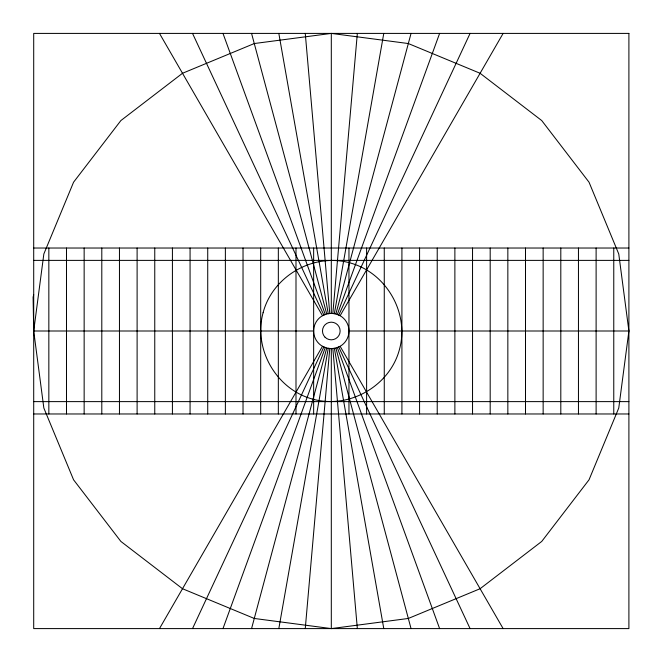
<?xml version="1.0" encoding="UTF-8"?>
<svg xmlns="http://www.w3.org/2000/svg" width="662" height="662" viewBox="0 0 662 662"><rect width="100%" height="100%" fill="white"/><g stroke="black" fill="none" stroke-linecap="round" stroke-linejoin="round"><path stroke-width="0.99" d="M305.265 628.594L329.775 348.452M332.829 313.548L357.339 33.406M313.647 331L33.704 331L43.841 253.976L73.573 182.199L120.873 120.567L182.505 73.275L254.274 43.543L331.306 33.406L408.33 43.543L480.099 73.275L541.739 120.567L589.031 182.199L618.763 253.976L628.9 331L618.763 408.024L589.031 479.801L541.739 541.433L480.099 588.725L408.33 618.457L331.306 628.594L254.274 618.457L182.505 588.725L120.873 541.433L73.573 479.801L43.841 408.024L33.704 331L33.1 297.147L33.704 294.714M278.826 628.594L328.261 348.253M334.343 313.747L383.778 33.406M251.56 628.594L326.73 348.055L331.306 348.651L335.874 348.055L340.127 346.292A17.651 17.651 0 0 0 340.127 315.708L503.12 33.406M340.127 315.708L335.874 313.945L411.044 33.406M222.986 628.594L325.307 347.459M337.297 314.541L439.618 33.406M192.526 628.594L323.9 346.88M338.704 315.12L470.078 33.406M159.484 628.594L322.477 346.292A17.651 17.651 0 0 1 322.477 315.708L159.484 33.406M322.477 315.708L326.73 313.945L331.306 313.349L335.874 313.945M33.704 248.027L628.9 248.027M33.704 260.381L628.9 260.381M348.957 331L628.9 331M33.704 401.619L628.9 401.619M33.704 413.973L628.9 413.973M322.477 346.292L326.73 348.055M340.127 346.292L503.12 628.594M192.526 33.406L323.9 315.12M338.704 346.88L470.078 628.594M222.986 33.406L325.307 314.541M337.297 347.459L439.618 628.594M251.56 33.406L326.73 313.945M335.874 348.055L411.044 628.594M278.826 33.406L328.261 313.747M334.343 348.253L383.778 628.594M305.265 33.406L329.775 313.548M332.829 348.452L357.339 628.594M613.765 248.027L613.765 413.973M596.114 248.027L596.114 413.973M578.456 248.027L578.456 413.973M560.805 248.027L560.805 413.973M543.146 248.027L543.146 413.973M525.496 248.027L525.496 413.973M507.845 248.027L507.845 413.973M490.186 248.027L490.186 413.973M472.536 248.027L472.536 413.973M454.877 248.027L454.877 413.973M437.226 248.027L437.226 413.973M419.576 248.027L419.576 413.973M401.917 248.027L401.917 413.973M384.266 248.027L384.266 413.973M366.607 248.027L366.607 413.973M348.957 248.027L348.957 413.973M331.306 33.406L331.306 313.349M331.306 348.651L331.306 628.594M313.647 248.027L313.647 413.973M295.997 248.027L295.997 413.973M278.338 248.027L278.338 413.973M260.687 248.027L260.687 413.973M243.028 248.027L243.028 413.973M225.378 248.027L225.378 413.973M207.727 248.027L207.727 413.973M190.068 248.027L190.068 413.973M172.418 248.027L172.418 413.973M154.759 248.027L154.759 413.973M137.108 248.027L137.108 413.973M119.458 248.027L119.458 413.973M101.799 248.027L101.799 413.973M84.148 248.027L84.148 413.973M66.49 248.027L66.49 413.973M48.839 248.027L48.839 413.973M263.095 312.721C253.083 349.172 276.459 389.653 313.027 399.211C349.47 409.224 389.959 385.847 399.509 349.279C409.521 312.828 386.145 272.347 349.577 262.789C313.134 252.776 272.645 276.153 263.095 312.721M628.9 33.406L33.704 33.406L33.704 628.594L628.9 628.594L628.9 33.406M325.059 337.239A8.829 8.829 0 0 0 339.829 333.284A8.829 8.829 0 0 0 329.014 322.477A8.829 8.829 0 0 0 325.059 337.239"/></g></svg>
